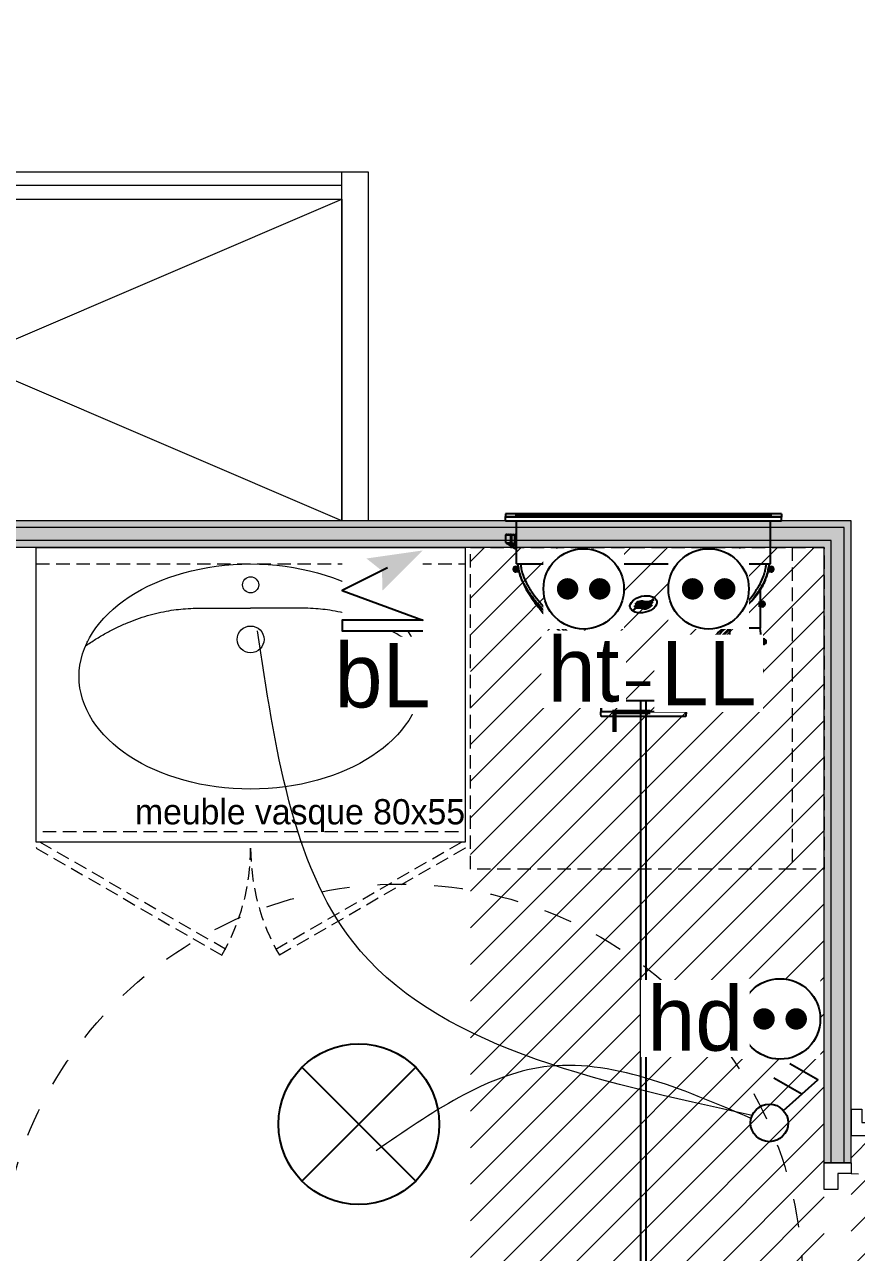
# Model space of a CAD drawing. Header units: centimetres. Extents: x 2666 to 9670, y 1889 to 5633.
# Drawn here: x 5283.9 to 5439, y 4479.7 to 4708.7 of the extents above; entities that cross this region are included whole.
import ezdxf

# ---------------------------------------------------------------- set-up
doc = ezdxf.new("R2010")
doc.units = ezdxf.units.CM
doc.header["$LTSCALE"] = 12.7
for name, pattern in [('Style de ligne -13', [0.295276, 0.19685, -0.098425]), ('Style de ligne -18', [0.328084, 0.109361, -0.218723]), ('Style de ligne -5', [0.41656, 0.13885, -0.27771]), ('VW-01', [0.83312, 0.41656, -0.41656])]:
    doc.linetypes.add(name, pattern=pattern)
for name, color, linetype, lineweight in [('B BATI-équipement-sanitaires', 7, 'Continuous', 5), ('B Faux plafonds-1', 7, 'Continuous', 5), ('B GÈnÈral', 7, 'Continuous', 5), ('B Général', 7, 'Continuous', 5), ('C ANNOTATIONS-PMR', 7, 'Style de ligne -5', 5), ('C ANNOTATIONS-prestations', 7, 'Continuous', 5), ('F REMPLISSAGE-vert clair', 7, 'Continuous', 13), ('F REMPLISSAGE-vert clair-1', 7, 'Continuous', 5), ('F REMPLISSAGE-vert foncÈ', 7, 'Continuous', 5), ('F REMPLISSAGE-vert foncé', 7, 'Continuous', 13), ('prlm-ELEC-CFO', 1, 'Continuous', 25)]:
    doc.layers.add(name, color=color, linetype=linetype, lineweight=lineweight)
doc.layers.add('prlm-CHAUFF', color=4, linetype='Continuous')
doc.styles.add('Eurostile', font='')
doc.styles.add('Eurostile (italic)', font='')
doc.styles.add('prlm-elec-cfo', font='comic.ttf', dxfattribs={"height": 12})
doc.styles.get('Eurostile').set_extended_font_data('Eurostile')
doc.styles.get('Eurostile (italic)').set_extended_font_data('Eurostile', italic=True)

# ---------------------------------------------------------------- blocks, each defined once
blk = doc.blocks.new('xi.BL')
at = {"color": 0, "lineweight": 5}
blk.add_wipeout([(-7.5, -7.5), (7.5, -7.5), (7.5, 7.5), (-7.5, 7.5)], dxfattribs=at).dxf.layer = 'prlm-ELEC-CFO'
at = {"layer": 'prlm-ELEC-CFO', "lineweight": 5}
blk.add_hatch(color=0, dxfattribs=at).paths.add_polyline_path([(-3, 6), (-0.1, 3.7), (0, 0), (7.5, 7.5)])
at = {"layer": 'prlm-ELEC-CFO', "color": 0}
blk.add_lwpolyline([(0.95, 4.23), (-7.5, 0), (7.5, -5.5), (-7.5, -5.5), (-7.5, -7.5), (7.5, -7.5)], dxfattribs=at)
blk = doc.blocks.new('xi.PTCE')
at = {"layer": 'prlm-ELEC-CFO', "color": 0}
for points in [[(-10.61, 10.61), (10.61, -10.61)], [(10.61, 10.61), (-10.61, -10.61)]]:
    blk.add_lwpolyline(points, dxfattribs=at)
at = {"layer": 'prlm-ELEC-CFO', "color": 0, "linetype": 'ByBlock'}
blk.add_circle((0, 0), 15, dxfattribs=at)
blk = doc.blocks.new('xi.DA')
at = {"layer": 'prlm-ELEC-CFO', "color": 0}
for points in [[(0.61, -1.67), (7.04, 4.05), (1.81, 7.01)], [(4.05, 1.39), (-1.17, 4.34)]]:
    blk.add_lwpolyline(points, dxfattribs=at)
blk.add_circle((-2, -4), 3.5, dxfattribs=at)
blk = doc.blocks.new('xi.PCHD')
at = {"color": 0, "lineweight": 5}
blk.add_wipeout([(-7.5, -7.5), (7.5, -7.5), (7.5, 7.5), (-7.5, 7.5)], dxfattribs=at).dxf.layer = 'prlm-ELEC-CFO'
at = {"layer": 'prlm-ELEC-CFO', "color": 0, "linetype": 'ByBlock', "lineweight": 5, "const_width": 2}
for points in [[(-4, 0, 1), (-2, 0, 1)], [(2, 0, 1), (4, 0, 1)]]:
    blk.add_lwpolyline(points, format="xyb", close=True, dxfattribs=at)
at = {"layer": 'prlm-ELEC-CFO', "color": 0, "linetype": 'ByBlock', "lineweight": -2}
blk.add_circle((0, 0), 7.5, dxfattribs=at)
blk = doc.blocks.new('xi.PCHT')
at = {"color": 0, "lineweight": 5}
blk.add_wipeout([(-7.5, -7.5), (7.5, -7.5), (7.5, 7.5), (-7.5, 7.5)], dxfattribs=at).dxf.layer = 'prlm-ELEC-CFO'
at = {"layer": 'prlm-ELEC-CFO', "color": 0, "linetype": 'ByBlock', "lineweight": 5, "const_width": 2}
for points in [[(-4, 0, 1), (-2, 0, 1)], [(2, 0, 1), (4, 0, 1)]]:
    blk.add_lwpolyline(points, format="xyb", close=True, dxfattribs=at)
at = {"layer": 'prlm-ELEC-CFO', "color": 0, "linetype": 'ByBlock', "lineweight": -2}
blk.add_circle((0, 0), 7.5, dxfattribs=at)
blk = doc.blocks.new('xi.LL')
at = {"color": 0, "lineweight": 5}
blk.add_wipeout([(-7.5, -7.5), (7.5, -7.5), (7.5, 7.5), (-7.5, 7.5)], dxfattribs=at).dxf.layer = 'prlm-ELEC-CFO'
at = {"layer": 'prlm-ELEC-CFO', "color": 0, "linetype": 'ByBlock', "lineweight": 5, "const_width": 2}
for points in [[(-4, 0, 1), (-2, 0, 1)], [(2, 0, 1), (4, 0, 1)]]:
    blk.add_lwpolyline(points, format="xyb", close=True, dxfattribs=at)
at = {"layer": 'prlm-ELEC-CFO', "color": 0, "linetype": 'ByBlock', "lineweight": -2}
blk.add_circle((0, 0), 7.5, dxfattribs=at)
blk = doc.blocks.new('Lave Linge')
at = {"layer": 'B Général', "color": 7, "linetype": 'Style de ligne -13', "lineweight": 5, "flags": 128}
blk.add_lwpolyline([(-29.47, 30), (-29.47, 36), (30.53, 36), (30.53, 30)], dxfattribs=at)
blk.add_lwpolyline([(-29.47, 30), (30.53, 30), (30.53, -30), (-29.47, -30)], close=True, dxfattribs=at)
at = {"layer": 'B Général', "color": 7, "insert": (0, 0), "char_height": 7.059, "attachment_point": 5, "line_spacing_factor": 0.894142, "style": 'Eurostile'}
blk.add_mtext('LL', dxfattribs=at)
blk = doc.blocks.new('Groupe-7-1')
at = {"layer": 'B Général', "color": 7, "linetype": 'Continuous', "lineweight": 5}
for centre, major_axis, ratio in [((0, -24.07), (32, 0), 0.65625), ((0, -6.97), (1.5, 0), 1), ((0, -17.15), (2.5, 0), 1)]:
    blk.add_ellipse(centre, major_axis=major_axis, ratio=ratio, dxfattribs=at)
for points in [[(-30.82, -18.37), (-20.7, -11.37), (-9.74, -11.32), (-4.71, -11.3), (0, -11.3)], [(30.82, -18.37), (20.7, -11.37), (9.74, -11.32), (4.71, -11.3), (0, -11.3)]]:
    blk.add_open_spline(points, degree=2, knots=[0, 0, 0, 1, 1, 2, 2, 2], dxfattribs=at)
blk.add_open_spline([(-30.45, -17.59), (-30.5, -17.61), (-30.55, -17.64)], degree=2, dxfattribs=at)
blk = doc.blocks.new('meuble vasque 80x60')
at = {"layer": 'B BATI-équipement-sanitaires', "color": 7, "linetype": 'Style de ligne -13', "lineweight": 5, "flags": 128}
for points in [[(-40, -3.07), (40, -3.07), (40, -53.07), (-40, -53.07)], [(-40, -56.07), (-5.36, -76.07), (-4.71, -74.94), (-39.35, -54.94)], [(40, -56.07), (5.36, -76.07), (4.71, -74.94), (39.35, -54.94)]]:
    blk.add_lwpolyline(points, close=True, dxfattribs=at)
at = {"layer": 'B BATI-équipement-sanitaires', "color": 7, "linetype": 'Style de ligne -13', "lineweight": 5}
for centre, start, end in [((-40, -56.07), 330, 0), ((40, -56.07), 180, 210)]:
    blk.add_arc(centre, 40, start, end, dxfattribs=at)
at = {"layer": 'B Général', "lineweight": 5, "flags": 128}
blk.add_lwpolyline([(-40, 0), (40, 0), (40, -55), (-40, -55)], close=True, dxfattribs=at)
at = {"layer": 'B Général', "color": 7}
blk.add_blockref('Groupe-7-1', (0, 0), dxfattribs=at)
at = {"layer": 'C ANNOTATIONS-prestations', "insert": (40, -53.07), "char_height": 4.706, "width": 80, "attachment_point": 9, "line_spacing_factor": 0.894142, "style": 'Eurostile'}
blk.add_mtext('meuble vasque 80x55', dxfattribs=at)
blk = doc.blocks.new('Rond 150_PMR')
at = {"layer": 'B Général', "color": 154, "linetype": 'VW-01', "lineweight": 5, "true_color": 0x0053a6}
blk.add_circle((0, 0), 75, dxfattribs=at)
at = {"layer": 'B Général', "color": 154, "true_color": 0x0053a6, "insert": (-61.5, 0), "char_height": 7.059, "attachment_point": 5, "rotation": 90, "line_spacing_factor": 0.894142, "style": 'Eurostile (italic)'}
blk.add_mtext('Ø 150 PMR', dxfattribs=at)
blk = doc.blocks.new('Placard 60.140')
at = {"layer": 'B Général', "color": 7, "linetype": 'Continuous', "lineweight": 5}
for p, q in [((70.08, 30), (-69.92, -30)), ((-69.92, 30), (70.08, -30))]:
    blk.add_line(p, q, dxfattribs=at)
at = {"layer": 'B Général', "color": 7, "linetype": 'Continuous', "lineweight": 5, "flags": 128}
blk.add_lwpolyline([(70.08, -30), (70.08, 30), (-69.92, 30), (-69.92, -30)], dxfattribs=at)
at = {"layer": 'B Général', "color": 252, "linetype": 'Continuous', "lineweight": 5, "true_color": 0x888888, "flags": 128}
blk.add_lwpolyline([(70.08, -30), (70.08, -35), (-69.92, -35), (-69.92, -30)], close=True, dxfattribs=at)
at = {"layer": 'B Général', "color": 7, "linetype": 'Continuous', "lineweight": 5, "flags": 128}
for points in [[(70.08, -30), (70.08, -32.5), (-2.5, -32.5), (-2.5, -30)], [(2.5, -32.5), (2.5, -35), (-69.92, -35), (-69.92, -32.5)]]:
    blk.add_lwpolyline(points, close=True, dxfattribs=at)
at = {"layer": 'B Général', "color": 7, "insert": (-66.82, 22.22), "char_height": 7.059, "attachment_point": 1, "line_spacing_factor": 0.894142, "style": 'Eurostile'}
blk.add_mtext('PL', dxfattribs=at)
at = {"layer": 'C ANNOTATIONS-prestations', "insert": (-66.82, 10.12), "char_height": 4.706, "attachment_point": 4, "line_spacing_factor": 0.894142, "style": 'Eurostile'}
blk.add_mtext('60*140', dxfattribs=at)

msp = doc.modelspace()

# ---------------------------------------------------------------- hatches: boundary and pattern name
at = {"layer": 'B Faux plafonds-1', "linetype": 'Continuous', "lineweight": 5, "true_color": 0xaaaaaa}
h = msp.add_hatch(dxfattribs=at)
h.set_pattern_fill('F_P__SOFFITE', color=253, style=0, pattern_type=2)
h.set_pattern_definition([(45, (0, 0.2205), (-3.5277778, 3.3072917), [])])
h.paths.add_polyline_path([(5367.04, 4398.39), (5433.04, 4398.39), (5433.04, 4611.17), (5367.04, 4611.17)])
h = msp.add_hatch(dxfattribs=at)
h.set_pattern_fill('F_P__SOFFITE', color=253, style=0, pattern_type=2)
h.set_pattern_definition([(45, (5697.463, 4702.054), (-3.52778, 3.30729), [])])
h.paths.add_polyline_path([(5438.04, 4501.39), (5438.17, 4300.39), (5803.04, 4300.39), (5803.04, 4471.4), (5734.04, 4471.4), (5734.04, 4501.39)])

# ---------------------------------------------------------------- linework, layer by layer
at = {"layer": 'B GÈnÈral', "color": 9, "linetype": 'Continuous', "true_color": 0xc0dcc0}
for points in [[(5438.04, 4616.17), (5433.04, 4611.17), (5203.04, 4616.17), (5203.04, 4611.17)], [(5438.04, 4496.39), (5433.04, 4496.39), (5438.04, 4616.17), (5433.04, 4611.17)]]:
    msp.add_solid(points, dxfattribs=at)
at = {"layer": 'B Général', "color": 7, "linetype": 'Continuous', "lineweight": 13}
for p, q in [((5343.04, 4616.17), (5343.04, 4681.17)), ((5348.04, 4616.17), (5348.04, 4681.17))]:
    msp.add_line(p, q, dxfattribs=at)
at = {"layer": 'B Général', "color": 7, "linetype": 'Continuous', "lineweight": 5}
for p, q in [((5348.04, 4681.17), (5343.04, 4681.17)), ((5343.04, 4616.17), (5343.04, 4681.17)), ((5348.04, 4616.17), (5348.04, 4681.17)), ((5438.04, 4506.39), (5438.04, 4501.39))]:
    msp.add_line(p, q, dxfattribs=at)
at = {"layer": 'B Général', "color": 98, "linetype": 'Continuous', "lineweight": 13, "true_color": 0x004400}
for p, q in [((5438.04, 4616.17), (5203.04, 4616.17)), ((5438.04, 4496.39), (5438.04, 4616.17)), ((5433.04, 4611.17), (5203.04, 4611.17)), ((5433.04, 4496.39), (5433.04, 4611.17)), ((5438.04, 4496.39), (5433.04, 4496.39))]:
    msp.add_line(p, q, dxfattribs=at)
at = {"layer": 'B Général', "linetype": 'Style de ligne -18', "lineweight": 5}
msp.add_line((5438.04, 4494.39), (5448.87, 4493.66), dxfattribs=at)
at = {"layer": 'B Général', "color": 7, "linetype": 'Continuous', "lineweight": 5, "flags": 128}
for points in [[(5438.04, 4506.39), (5440.04, 4506.39), (5440.04, 4503.89), (5443.04, 4503.89), (5443.04, 4501.39), (5438.04, 4501.39)], [(5438.04, 4496.39), (5438.04, 4494.39), (5435.54, 4494.39), (5435.54, 4491.39), (5433.04, 4491.39), (5433.04, 4496.39), (5433.04, 4496.39), (5433.04, 4496.39), (5437.32, 4496.39), (5437.32, 4496.39)]]:
    msp.add_lwpolyline(points, close=True, dxfattribs=at)
at = {"layer": 'F REMPLISSAGE-vert clair'}
for p, q in [((5436.74, 4614.87), (5203.04, 4614.87)), ((5436.74, 4496.39), (5436.74, 4614.87)), ((5434.34, 4612.47), (5203.04, 4612.47)), ((5434.34, 4496.39), (5434.34, 4612.47))]:
    msp.add_line(p, q, dxfattribs=at)
at = {"layer": 'F REMPLISSAGE-vert clair-1', "color": 9, "linetype": 'Continuous', "true_color": 0xc0dcc0}
for points in [[(5434.34, 4612.47), (5436.74, 4614.87), (5203.04, 4612.47), (5203.04, 4614.87)], [(5434.34, 4496.39), (5436.74, 4496.39), (5434.34, 4612.47), (5436.74, 4614.87)]]:
    msp.add_solid(points, dxfattribs=at)
at = {"layer": 'F REMPLISSAGE-vert foncÈ', "color": 54, "linetype": 'Continuous', "true_color": 0x99aa00}
for points in [[(5436.74, 4614.87), (5438.04, 4616.17), (5203.04, 4614.87), (5203.04, 4616.17)], [(5436.74, 4496.39), (5438.04, 4496.39), (5436.74, 4614.87), (5438.04, 4616.17)], [(5433.04, 4611.17), (5434.34, 4612.47), (5203.04, 4611.17), (5203.04, 4612.47)], [(5433.04, 4496.39), (5434.34, 4496.39), (5433.04, 4611.17), (5434.34, 4612.47)]]:
    msp.add_solid(points, dxfattribs=at)
at = {"layer": 'F REMPLISSAGE-vert foncé', "color": 98, "linetype": 'Continuous', "lineweight": 13, "true_color": 0x004400}
for p, q in [((5438.04, 4616.17), (5203.04, 4616.17)), ((5438.04, 4496.39), (5438.04, 4616.17)), ((5433.04, 4611.17), (5203.04, 4611.17)), ((5433.04, 4496.39), (5433.04, 4611.17))]:
    msp.add_line(p, q, dxfattribs=at)
at = {"layer": 'F REMPLISSAGE-vert foncé'}
for p, q in [((5436.74, 4614.87), (5203.04, 4614.87)), ((5436.74, 4496.39), (5436.74, 4614.87)), ((5434.34, 4612.47), (5203.04, 4612.47)), ((5434.34, 4496.39), (5434.34, 4612.47))]:
    msp.add_line(p, q, dxfattribs=at)
at = {"layer": 'prlm-CHAUFF', "ltscale": 50}
for p, q in [((5373.56, 4617.42), (5373.56, 4616.93)), ((5425.06, 4617.42), (5373.56, 4617.42)), ((5373.56, 4616.93), (5425.06, 4616.93)), ((5373.56, 4616.85), (5373.56, 4616.93)), ((5373.56, 4616.12), (5373.56, 4616.85)), ((5425.06, 4616.85), (5373.56, 4616.85)), ((5373.56, 4616.12), (5425.06, 4616.12)), ((5423.06, 4617.42), (5375.56, 4617.42)), ((5375.56, 4617.41), (5375.56, 4617.42)), ((5375.56, 4617.42), (5375.58, 4617.41)), ((5375.56, 4617.41), (5423.06, 4617.41)), ((5423.06, 4617.4), (5375.56, 4617.4)), ((5375.56, 4617.38), (5375.56, 4617.4)), ((5375.56, 4617.4), (5375.63, 4617.38)), ((5375.56, 4617.38), (5423.06, 4617.38)), ((5423.06, 4617.35), (5375.56, 4617.35)), ((5375.56, 4617.32), (5375.56, 4617.35)), ((5375.56, 4617.35), (5375.67, 4617.32)), ((5375.56, 4617.32), (5423.06, 4617.32)), ((5423.06, 4617.28), (5375.56, 4617.28)), ((5375.56, 4617.23), (5375.56, 4617.28)), ((5375.56, 4617.28), (5375.72, 4617.23)), ((5375.56, 4617.23), (5423.06, 4617.23)), ((5423.06, 4617.18), (5375.56, 4617.18)), ((5375.56, 4617.11), (5375.56, 4617.18)), ((5375.56, 4617.18), (5375.76, 4617.11)), ((5375.56, 4617.11), (5423.06, 4617.11)), ((5375.61, 4608.12), (5375.61, 4616.12)), ((5422.86, 4617.11), (5423.06, 4617.18)), ((5422.91, 4617.23), (5423.06, 4617.28)), ((5422.95, 4617.32), (5423.06, 4617.35)), ((5422.99, 4617.38), (5423.06, 4617.4)), ((5423.01, 4608.12), (5423.01, 4616.12)), ((5423.04, 4617.41), (5423.06, 4617.42)), ((5423.06, 4617.42), (5423.06, 4617.41)), ((5423.06, 4617.4), (5423.06, 4617.38)), ((5423.06, 4617.35), (5423.06, 4617.32)), ((5423.06, 4617.28), (5423.06, 4617.23)), ((5423.06, 4617.18), (5423.06, 4617.11)), ((5425.06, 4617.42), (5425.06, 4616.93)), ((5425.06, 4616.93), (5425.06, 4616.85)), ((5425.06, 4616.12), (5425.06, 4616.85)), ((5373.6, 4613.47), (5373.65, 4613.52)), ((5374.6, 4613.47), (5373.6, 4613.47)), ((5373.6, 4613.47), (5373.6, 4612.11)), ((5373.65, 4613.52), (5373.65, 4613.52)), ((5373.65, 4613.52), (5374.67, 4613.52)), ((5373.76, 4613.61), (5373.67, 4613.52)), ((5373.8, 4613.61), (5373.71, 4613.52)), ((5373.78, 4613.59), (5373.76, 4613.61)), ((5373.87, 4613.61), (5373.78, 4613.52)), ((5373.83, 4613.58), (5373.8, 4613.61)), ((5373.95, 4613.61), (5373.86, 4613.52)), ((5373.91, 4613.57), (5373.87, 4613.61)), ((5374, 4613.56), (5373.95, 4613.61)), ((5374.06, 4613.61), (5373.97, 4613.52)), ((5374.02, 4613.61), (5373.99, 4613.57)), ((5374.04, 4613.59), (5374.02, 4613.61)), ((5374.12, 4613.55), (5374.06, 4613.61)), ((5374.18, 4613.61), (5374.09, 4613.52)), ((5374.25, 4613.54), (5374.18, 4613.61)), ((5374.26, 4613.61), (5374.22, 4613.57)), ((5374.33, 4613.61), (5374.24, 4613.52)), ((5374.29, 4613.58), (5374.26, 4613.61)), ((5374.41, 4613.53), (5374.33, 4613.61)), ((5374.49, 4613.61), (5374.4, 4613.52)), ((5374.58, 4613.52), (5374.49, 4613.61)), ((5374.54, 4613.61), (5374.52, 4613.59)), ((5374.61, 4613.54), (5374.54, 4613.61)), ((5374.68, 4613.61), (5374.59, 4613.52)), ((5374.6, 4613.47), (5374.67, 4613.52)), ((5374.6, 4612.11), (5374.6, 4613.47)), ((5374.67, 4613.52), (5375.25, 4613.52)), ((5374.67, 4613.52), (5374.67, 4613.52)), ((5374.67, 4613.52), (5374.67, 4612.08)), ((5374.77, 4613.52), (5374.68, 4613.61)), ((5374.83, 4613.61), (5374.75, 4613.54)), ((5374.89, 4613.55), (5374.83, 4613.61)), ((5374.94, 4613.61), (5374.85, 4613.52)), ((5375.03, 4613.52), (5374.94, 4613.61)), ((5375.08, 4613.61), (5375.01, 4613.54)), ((5375.13, 4613.56), (5375.08, 4613.61)), ((5375.18, 4613.61), (5375.09, 4613.52)), ((5375.27, 4613.52), (5375.18, 4613.61)), ((5375.61, 4613.52), (5375.25, 4613.52)), ((5375.25, 4613.52), (5375.25, 4611.7)), ((5375.43, 4613.61), (5375.34, 4613.52)), ((5375.52, 4613.52), (5375.43, 4613.61)), ((5375.61, 4613.55), (5375.58, 4613.52)), ((5374.25, 4611.66), (5373.92, 4611.88)), ((5374.03, 4611.87), (5374.29, 4611.7)), ((5374.25, 4611.66), (5374.29, 4611.7)), ((5374.27, 4611.65), (5374.25, 4611.66)), ((5374.27, 4611.65), (5374.3, 4611.69)), ((5374.88, 4611.29), (5374.27, 4611.65)), ((5374.29, 4611.7), (5374.29, 4611.87)), ((5374.29, 4611.7), (5374.3, 4611.69)), ((5374.3, 4611.87), (5374.3, 4611.69)), ((5374.3, 4611.69), (5374.9, 4611.33)), ((5374.67, 4612.08), (5374.6, 4612.11)), ((5374.67, 4612.08), (5375.25, 4611.7)), ((5374.77, 4611.88), (5375.11, 4611.66)), ((5374.9, 4611.33), (5374.88, 4611.29)), ((5374.9, 4611.33), (5374.9, 4611.79)), ((5374.96, 4611.27), (5374.95, 4611.27)), ((5374.96, 4611.76), (5374.96, 4611.27)), ((5374.96, 4611.27), (5374.98, 4611.23)), ((5375.11, 4611.66), (5375.13, 4611.65)), ((5375.13, 4611.65), (5375.61, 4611.31)), ((5375.25, 4611.7), (5375.61, 4611.46)), ((5375.35, 4607.07), (5375.35, 4607.17)), ((5375.35, 4607.17), (5375.46, 4607.17)), ((5375.46, 4607.07), (5375.35, 4607.07)), ((5375.46, 4607.28), (5375.56, 4607.28)), ((5375.46, 4607.17), (5375.46, 4607.28)), ((5375.46, 4606.96), (5375.46, 4607.07)), ((5375.56, 4606.96), (5375.46, 4606.96)), ((5375.51, 4607.62), (5375.95, 4607.62)), ((5376.12, 4606.62), (5375.51, 4606.62)), ((5375.56, 4607.28), (5375.56, 4607.17)), ((5375.56, 4607.17), (5375.67, 4607.17)), ((5375.56, 4607.07), (5375.56, 4606.96)), ((5375.67, 4607.07), (5375.56, 4607.07)), ((5375.61, 4608.12), (5423.01, 4608.12)), ((5375.67, 4607.17), (5375.67, 4607.07)), ((5375.95, 4607.7), (5375.95, 4607.62)), ((5423.11, 4606.62), (5422.5, 4606.62)), ((5422.67, 4607.7), (5422.67, 4607.62)), ((5422.67, 4607.62), (5423.11, 4607.62)), ((5422.95, 4607.07), (5422.95, 4607.17)), ((5422.95, 4607.17), (5423.06, 4607.17)), ((5423.06, 4607.07), (5422.95, 4607.07)), ((5423.06, 4607.28), (5423.16, 4607.28)), ((5423.06, 4607.17), (5423.06, 4607.28)), ((5423.06, 4606.96), (5423.06, 4607.07)), ((5423.16, 4606.96), (5423.06, 4606.96)), ((5423.16, 4607.28), (5423.16, 4607.17)), ((5423.16, 4607.17), (5423.27, 4607.17)), ((5423.16, 4607.07), (5423.16, 4606.96)), ((5423.27, 4607.07), (5423.16, 4607.07)), ((5423.27, 4607.17), (5423.27, 4607.07)), ((5421.11, 4603.24), (5421.11, 4601.12)), ((5421.11, 4603.24), (5421.11, 4601.12)), ((5420.96, 4600.12), (5420.96, 4601.12)), ((5420.96, 4601.12), (5421.51, 4601.12)), ((5421.51, 4600.12), (5420.96, 4600.12)), ((5421.11, 4600.12), (5421.11, 4596.12)), ((5421.11, 4600.12), (5421.11, 4596.12)), ((5421.35, 4600.57), (5421.35, 4600.67)), ((5421.35, 4600.67), (5421.46, 4600.67)), ((5421.46, 4600.57), (5421.35, 4600.57)), ((5421.46, 4600.78), (5421.56, 4600.78)), ((5421.46, 4600.67), (5421.46, 4600.78)), ((5421.46, 4600.46), (5421.46, 4600.57)), ((5421.56, 4600.46), (5421.46, 4600.46)), ((5421.56, 4600.78), (5421.56, 4600.67)), ((5421.56, 4600.67), (5421.67, 4600.67)), ((5421.56, 4600.57), (5421.56, 4600.46)), ((5421.67, 4600.57), (5421.56, 4600.57)), ((5421.67, 4600.67), (5421.67, 4600.57)), ((5383.87, 4595.12), (5384.48, 4595.12)), ((5384.48, 4595.12), (5385.49, 4594.12)), ((5415.51, 4596.28), (5413.44, 4594.12)), ((5413.44, 4594.12), (5415.51, 4596.28)), ((5415.51, 4596.28), (5415.51, 4596.12)), ((5415.51, 4596.28), (5415.51, 4596.12)), ((5421.11, 4596.12), (5415.51, 4596.12)), ((5383.71, 4594.57), (5383.71, 4594.67)), ((5383.71, 4594.67), (5383.82, 4594.67)), ((5383.82, 4594.57), (5383.71, 4594.57)), ((5383.82, 4594.78), (5383.92, 4594.78)), ((5383.82, 4594.67), (5383.82, 4594.78)), ((5383.82, 4594.46), (5383.82, 4594.57)), ((5383.92, 4594.46), (5383.82, 4594.46)), ((5385.49, 4594.12), (5383.87, 4594.12)), ((5383.92, 4594.78), (5383.92, 4594.67)), ((5383.92, 4594.67), (5384.03, 4594.67)), ((5383.92, 4594.57), (5383.92, 4594.46)), ((5384.03, 4594.57), (5383.92, 4594.57)), ((5384.03, 4594.67), (5384.03, 4594.57)), ((5414.75, 4593.57), (5414.75, 4593.67)), ((5414.75, 4593.67), (5414.86, 4593.67)), ((5414.86, 4593.57), (5414.75, 4593.57)), ((5414.86, 4593.78), (5414.96, 4593.78)), ((5414.86, 4593.67), (5414.86, 4593.78)), ((5414.86, 4593.46), (5414.86, 4593.57)), ((5414.96, 4593.46), (5414.86, 4593.46)), ((5414.91, 4594.12), (5415.46, 4594.12)), ((5415.34, 4593.12), (5414.91, 4593.12)), ((5414.96, 4593.78), (5414.96, 4593.67)), ((5414.96, 4593.67), (5415.07, 4593.67)), ((5414.96, 4593.57), (5414.96, 4593.46)), ((5415.07, 4593.57), (5414.96, 4593.57)), ((5415.07, 4593.67), (5415.07, 4593.57)), ((5415.46, 4594.06), (5415.34, 4593.12)), ((5415.46, 4594.12), (5415.46, 4594.06)), ((5421.16, 4594.06), (5421.16, 4594.12)), ((5421.16, 4594.12), (5421.71, 4594.12)), ((5421.28, 4593.12), (5421.16, 4594.06)), ((5421.71, 4593.12), (5421.28, 4593.12)), ((5421.55, 4593.57), (5421.55, 4593.67)), ((5421.55, 4593.67), (5421.66, 4593.67)), ((5421.66, 4593.57), (5421.55, 4593.57)), ((5421.66, 4593.78), (5421.76, 4593.78)), ((5421.66, 4593.67), (5421.66, 4593.78)), ((5421.66, 4593.46), (5421.66, 4593.57)), ((5421.76, 4593.46), (5421.66, 4593.46)), ((5421.76, 4593.78), (5421.76, 4593.67)), ((5421.76, 4593.67), (5421.87, 4593.67)), ((5421.87, 4593.57), (5421.76, 4593.57)), ((5421.76, 4593.57), (5421.76, 4593.46)), ((5421.87, 4593.67), (5421.87, 4593.57)), ((5415.16, 4592.62), (5421.46, 4592.62)), ((5415.16, 4588.52), (5415.16, 4592.62)), ((5415.16, 4588.52), (5415.16, 4592.62)), ((5421.46, 4588.52), (5421.46, 4592.62)), ((5421.46, 4588.52), (5421.46, 4592.62)), ((5415.06, 4588.52), (5421.56, 4588.52)), ((5389.91, 4587.64), (5389.93, 4587.64)), ((5390.19, 4587.1), (5390.22, 4587.1)), ((5408.72, 4587.64), (5408.72, 4587.64)), ((5421.46, 4587.62), (5415.16, 4587.62)), ((5390.7, 4584.17), (5390.8, 4584.17)), ((5390.7, 4584.07), (5390.7, 4584.17)), ((5390.8, 4584.07), (5390.7, 4584.07)), ((5390.8, 4584.28), (5390.9, 4584.28)), ((5390.8, 4584.17), (5390.8, 4584.28)), ((5390.8, 4583.96), (5390.8, 4584.07)), ((5390.9, 4583.96), (5390.8, 4583.96)), ((5390.85, 4584.62), (5391.15, 4584.62)), ((5391.41, 4583.62), (5390.85, 4583.62)), ((5390.9, 4584.28), (5390.9, 4584.17)), ((5390.9, 4584.17), (5391.01, 4584.17)), ((5391.01, 4584.07), (5390.9, 4584.07)), ((5390.9, 4584.07), (5390.9, 4583.96)), ((5391.01, 4584.17), (5391.01, 4584.07)), ((5391.15, 4584.62), (5391.36, 4583.94)), ((5391.36, 4583.94), (5391.41, 4583.62)), ((5407.22, 4583.62), (5407.26, 4583.94)), ((5407.22, 4583.62), (5407.77, 4583.62)), ((5407.47, 4584.62), (5407.26, 4583.94)), ((5407.77, 4584.62), (5407.47, 4584.62)), ((5407.61, 4584.17), (5407.72, 4584.17)), ((5407.61, 4584.07), (5407.61, 4584.17)), ((5407.72, 4584.07), (5407.61, 4584.07)), ((5407.72, 4584.28), (5407.82, 4584.28)), ((5407.72, 4584.17), (5407.72, 4584.28)), ((5407.72, 4583.96), (5407.72, 4584.07)), ((5407.82, 4583.96), (5407.72, 4583.96)), ((5407.82, 4584.28), (5407.82, 4584.17)), ((5407.82, 4584.17), (5407.93, 4584.17)), ((5407.93, 4584.07), (5407.82, 4584.07)), ((5407.82, 4584.07), (5407.82, 4583.96)), ((5407.93, 4584.17), (5407.93, 4584.07)), ((5391.41, 4582.62), (5393.64, 4582.62)), ((5391.41, 4580.52), (5391.41, 4582.62)), ((5391.41, 4582.62), (5391.41, 4580.52)), ((5393.64, 4582.62), (5404.98, 4582.62)), ((5398.81, 4355.34), (5398.81, 4582.62)), ((5399.81, 4354.34), (5399.81, 4582.62)), ((5404.98, 4582.62), (5407.21, 4582.62)), ((5407.21, 4580.52), (5407.21, 4582.62)), ((5407.21, 4582.62), (5407.21, 4580.52)), ((5407.31, 4580.52), (5391.31, 4580.52)), ((5407.21, 4579.62), (5391.41, 4579.62))]:
    msp.add_line(p, q, dxfattribs=at)
for centre, radius in [((5375.51, 4607.12), 0.3), ((5375.51, 4607.12), 0.25), ((5423.11, 4607.12), 0.3), ((5423.11, 4607.12), 0.25), ((5421.51, 4600.62), 0.3), ((5421.51, 4600.62), 0.25), ((5383.87, 4594.62), 0.3), ((5383.87, 4594.62), 0.25), ((5414.91, 4593.62), 0.3), ((5414.91, 4593.62), 0.25), ((5421.71, 4593.62), 0.3), ((5421.71, 4593.62), 0.25), ((5390.85, 4584.12), 0.3), ((5390.85, 4584.12), 0.25), ((5407.77, 4584.12), 0.3), ((5407.77, 4584.12), 0.25)]:
    msp.add_circle(centre, radius, dxfattribs=at)
for centre, radius, start, end in [((5381.02, 4622.16), 12.5, 233.7494, 235.0637), ((5373.43, 4611.2), 0.836, 54.1326, 59.2425), ((5374.56, 4610.67), 0.703, 53.033, 62.9325), ((5374.59, 4611.01), 0.448, 34.6713, 45.4982), ((5381.02, 4622.16), 12.5, 241.3177, 241.5903), ((5381.67, 4623.35), 13.85, 241.9182, 244.0515), ((5381.55, 4623), 13.43, 242.115, 243.7632), ((5375.51, 4607.12), 0.5, 90, 270), ((5410.72, 4609.48), 12.12, 343.7263, 346.3852), ((5423.11, 4607.12), 0.5, 270, 90), ((5401.79, 4616.89), 23.65, 316.4099, 324.7501), ((5444.05, 4576.07), 35.1, 135.7111, 139.5265), ((5421.51, 4600.62), 0.5, 270, 90), ((5383.87, 4594.62), 0.5, 90, 270), ((5376.8, 4586.02), 11.66, 39.5755, 44.0299), ((5376.55, 4585.79), 11.99, 39.6381, 43.9674), ((5356.18, 4568.06), 39, 32.5506, 40.6113), ((5356.18, 4568.06), 39, 30.1399, 40.6113), ((5442.45, 4568.06), 39, 139.3887, 149.86), ((5442.44, 4568.06), 39, 139.3887, 149.8601), ((5421.82, 4586.02), 11.66, 135.9701, 140.4245), ((5422.07, 4585.79), 11.99, 136.0326, 140.3619), ((5414.91, 4593.62), 0.5, 90, 270), ((5421.71, 4593.62), 0.5, 270, 90), ((5378.21, 4581.14), 13.43, 12.9954, 36.0824), ((5417.05, 4588.28), 2, 173.2559, 199.4245), ((5417.05, 4588.28), 2, 173.2559, 199.4245), ((5419.57, 4588.28), 2, 340.5755, 6.7441), ((5419.57, 4588.28), 2, 340.5755, 6.7441), ((5372.39, 4577.95), 20.01, 27.2018, 28.9518), ((5380.16, 4581.79), 11.35, 14.4106, 27.8626), ((5418.83, 4581.65), 11.74, 152.3321, 165.441), ((5418.47, 4581.79), 11.35, 152.1374, 165.6929), ((5426.23, 4577.95), 20.01, 151.0483, 152.7983), ((5426.23, 4577.95), 20.01, 151.0482, 152.7982), ((5390.85, 4584.12), 0.5, 90, 270), ((5383.64, 4582.61), 7.77, 0.0577, 7.4544), ((5383.59, 4582.61), 7.82, 0.0736, 7.4237), ((5384.2, 4582.63), 7.25, 359.9215, 7.8382), ((5414.98, 4582.61), 7.77, 172.5456, 179.9423), ((5415.03, 4582.61), 7.82, 172.5763, 179.9264), ((5414.38, 4582.63), 7.17, 172.0923, 173.5448), ((5407.77, 4584.12), 0.5, 270, 90), ((5414.38, 4582.63), 7.17, 173.9053, 180.1157), ((5393.3, 4580.28), 2, 173.2559, 199.4245), ((5393.3, 4580.28), 2, 173.2559, 199.4245), ((5405.32, 4580.28), 2, 340.5755, 6.7441), ((5405.32, 4580.28), 2, 340.5755, 6.7441)]:
    msp.add_arc(centre, radius, start, end, dxfattribs=at)
msp.add_ellipse((5399.31, 4600.57), major_axis=(-2.49, -0.57), ratio=0.600775, dxfattribs=at)
for points, knots in [([(5373.6, 4612.11), (5373.62, 4612.08), (5373.66, 4612.06), (5373.76, 4612.03), (5373.83, 4612.02), (5373.96, 4612.02), (5374, 4612.02), (5374.1, 4612.03), (5374.16, 4612.03), (5374.33, 4612.06), (5374.45, 4612.08), (5374.6, 4612.11)], [0, 0, 0, 0, 0.25, 0.25, 0.5, 0.5, 0.625, 0.625, 0.75, 0.75, 1, 1, 1, 1]), ([(5373.86, 4611.91), (5373.87, 4611.91), (5373.87, 4611.9), (5373.89, 4611.9), (5373.9, 4611.89), (5373.91, 4611.89), (5373.92, 4611.88), (5373.94, 4611.88), (5373.95, 4611.87), (5373.97, 4611.87), (5373.99, 4611.87), (5374.01, 4611.86), (5374.03, 4611.86), (5374.05, 4611.86), (5374.07, 4611.86), (5374.09, 4611.86), (5374.11, 4611.86), (5374.14, 4611.86), (5374.18, 4611.86), (5374.23, 4611.86), (5374.28, 4611.86), (5374.34, 4611.87), (5374.4, 4611.88), (5374.46, 4611.88), (5374.52, 4611.89), (5374.59, 4611.9), (5374.64, 4611.91), (5374.66, 4611.92)], [0.0304712, 0.0304712, 0.0304712, 0.0304712, 0.0599457, 0.0897682, 0.1195016, 0.1491541, 0.1787343, 0.2082505, 0.2377114, 0.2671256, 0.2965018, 0.3258487, 0.355175, 0.3844897, 0.4138015, 0.4431194, 0.4724522, 0.5018089, 0.5568669, 0.611863, 0.6668562, 0.7219052, 0.7770682, 0.8324028, 0.8879658, 0.9438132, 1, 1, 1, 1]), ([(5374.66, 4611.92), (5374.66, 4611.92), (5374.67, 4611.92), (5374.67, 4611.92), (5374.68, 4611.92), (5374.68, 4611.92), (5374.69, 4611.92), (5374.7, 4611.91), (5374.71, 4611.91), (5374.72, 4611.91), (5374.74, 4611.9), (5374.76, 4611.89), (5374.77, 4611.88), (5374.77, 4611.88)], [0, 0, 0, 0, 0.061789, 0.122374, 0.182441, 0.242697, 0.303842, 0.366548, 0.43144, 0.49908, 0.668346, 0.832646, 1, 1, 1, 1]), ([(5374.96, 4611.27), (5374.96, 4611.26), (5374.96, 4611.26), (5374.97, 4611.25), (5374.98, 4611.24), (5374.99, 4611.24), (5375, 4611.23), (5375.01, 4611.23), (5375.02, 4611.22), (5375.03, 4611.22), (5375.05, 4611.21), (5375.06, 4611.21), (5375.08, 4611.21), (5375.09, 4611.2), (5375.11, 4611.2), (5375.13, 4611.2), (5375.15, 4611.2), (5375.16, 4611.2), (5375.19, 4611.2), (5375.22, 4611.2), (5375.26, 4611.2), (5375.31, 4611.2), (5375.36, 4611.21), (5375.41, 4611.22), (5375.46, 4611.23), (5375.52, 4611.24), (5375.57, 4611.25), (5375.6, 4611.25), (5375.61, 4611.26)], [0, 0, 0, 0, 0.0300773, 0.0600539, 0.0899314, 0.1197114, 0.1493956, 0.1789856, 0.2084831, 0.2378898, 0.2672073, 0.2964374, 0.3255817, 0.3546421, 0.3836203, 0.4125181, 0.4413372, 0.4700795, 0.4987468, 0.5532579, 0.6080368, 0.6630958, 0.7184471, 0.7741027, 0.8300742, 0.8863734, 0.9430116, 0.9677174, 0.9677174, 0.9677174, 0.9677174]), ([(5375.61, 4611.21), (5375.6, 4611.21), (5375.59, 4611.21), (5375.57, 4611.2), (5375.54, 4611.2), (5375.51, 4611.19), (5375.48, 4611.19), (5375.45, 4611.18), (5375.42, 4611.18), (5375.39, 4611.17), (5375.37, 4611.17), (5375.34, 4611.17), (5375.32, 4611.16), (5375.29, 4611.16), (5375.27, 4611.16), (5375.25, 4611.16), (5375.23, 4611.16), (5375.2, 4611.16), (5375.17, 4611.16), (5375.13, 4611.16), (5375.1, 4611.17), (5375.08, 4611.17), (5375.05, 4611.18), (5375.03, 4611.19), (5375.01, 4611.2), (5374.99, 4611.21), (5374.98, 4611.22), (5374.98, 4611.23)], [0.053874, 0.053874, 0.053874, 0.053874, 0.0607104, 0.0907643, 0.1206402, 0.1503557, 0.1799287, 0.2093776, 0.238721, 0.2679778, 0.2971672, 0.3263086, 0.3554219, 0.3845269, 0.4136437, 0.4427926, 0.4719939, 0.5012681, 0.5562327, 0.6110034, 0.6657154, 0.7205017, 0.7754929, 0.8308166, 0.8865967, 0.9429527, 1, 1, 1, 1]), ([(5375.07, 4611.16), (5375.08, 4611.16), (5375.08, 4611.16), (5375.09, 4611.15), (5375.11, 4611.15), (5375.12, 4611.15), (5375.13, 4611.14), (5375.15, 4611.14), (5375.16, 4611.14), (5375.18, 4611.13), (5375.2, 4611.13), (5375.22, 4611.13), (5375.23, 4611.13), (5375.26, 4611.13), (5375.29, 4611.13), (5375.33, 4611.13), (5375.38, 4611.14), (5375.42, 4611.14), (5375.47, 4611.15), (5375.53, 4611.16), (5375.57, 4611.17), (5375.6, 4611.17), (5375.61, 4611.18)], [0.1059402, 0.1059402, 0.1059402, 0.1059402, 0.1359504, 0.1694868, 0.202886, 0.2361704, 0.2693627, 0.3024859, 0.3355633, 0.3686184, 0.401675, 0.434757, 0.4678887, 0.5010941, 0.5629781, 0.6246926, 0.6863942, 0.7482374, 0.8103737, 0.8729511, 0.9361135, 0.9654522, 0.9654522, 0.9654522, 0.9654522]), ([(5393.64, 4582.62), (5393.64, 4582.79), (5393.63, 4582.96), (5393.61, 4583.31), (5393.59, 4583.48), (5393.51, 4583.98), (5393.43, 4584.32), (5393.23, 4584.98), (5393.11, 4585.3), (5392.84, 4585.93), (5392.69, 4586.24), (5392.21, 4587.13), (5391.85, 4587.7), (5391.08, 4588.78), (5390.67, 4589.3), (5389.38, 4590.82), (5388.47, 4591.78), (5386.59, 4593.66), (5385.62, 4594.58), (5383.7, 4596.43), (5382.74, 4597.35), (5380.88, 4599.25), (5379.97, 4600.22), (5378.72, 4601.76), (5378.32, 4602.29), (5377.76, 4603.12), (5377.58, 4603.4), (5377.24, 4603.97), (5377.07, 4604.27), (5376.62, 4605.17), (5376.37, 4605.79), (5376.1, 4606.75), (5376.03, 4607.07), (5375.95, 4607.64), (5375.93, 4607.88), (5375.92, 4608.12)], [0, 0, 0, 0, 0.015625, 0.015625, 0.03125, 0.03125, 0.0625, 0.0625, 0.09375, 0.09375, 0.125, 0.125, 0.1875, 0.1875, 0.25, 0.25, 0.375, 0.375, 0.5, 0.5, 0.625, 0.625, 0.75, 0.75, 0.8125, 0.8125, 0.84375, 0.84375, 0.875, 0.875, 0.9375, 0.9375, 0.96875, 0.96875, 0.9908046, 0.9908046, 0.9908046, 0.9908046]), ([(5376.12, 4606.62), (5376.19, 4606.33), (5376.27, 4606.05), (5376.45, 4605.48), (5376.56, 4605.2), (5376.9, 4604.38), (5377.17, 4603.85), (5377.75, 4602.82), (5378.07, 4602.32), (5378.74, 4601.35), (5379.1, 4600.87), (5380.2, 4599.47), (5380.98, 4598.58), (5382.58, 4596.83), (5383.4, 4595.97), (5384.22, 4595.12)], [0, 0, 0, 0, 0.0625, 0.0625, 0.125, 0.125, 0.25, 0.25, 0.375, 0.375, 0.5, 0.5, 0.75, 0.75, 1, 1, 1, 1]), ([(5376.42, 4608.12), (5376.43, 4607.88), (5376.45, 4607.65), (5376.54, 4607.09), (5376.61, 4606.76), (5376.88, 4605.81), (5377.14, 4605.21), (5377.59, 4604.32), (5377.76, 4604.03), (5378.1, 4603.46), (5378.28, 4603.18), (5378.84, 4602.37), (5379.23, 4601.84), (5380.47, 4600.32), (5381.36, 4599.35), (5383.19, 4597.45), (5384.13, 4596.52), (5385.99, 4594.66), (5386.93, 4593.73), (5388.74, 4591.82), (5389.62, 4590.85), (5390.84, 4589.31), (5391.23, 4588.78), (5391.97, 4587.69), (5392.31, 4587.12), (5392.76, 4586.22), (5392.9, 4585.91), (5393.15, 4585.28), (5393.26, 4584.96), (5393.44, 4584.3), (5393.52, 4583.97), (5393.59, 4583.47), (5393.61, 4583.3), (5393.63, 4582.96), (5393.64, 4582.79), (5393.64, 4582.62)], [0.0092808, 0.0092808, 0.0092808, 0.0092808, 0.03125, 0.03125, 0.0625, 0.0625, 0.125, 0.125, 0.15625, 0.15625, 0.1875, 0.1875, 0.25, 0.25, 0.375, 0.375, 0.5, 0.5, 0.625, 0.625, 0.75, 0.75, 0.8125, 0.8125, 0.875, 0.875, 0.90625, 0.90625, 0.9375, 0.9375, 0.96875, 0.96875, 0.984375, 0.984375, 1, 1, 1, 1]), ([(5404.98, 4582.62), (5404.98, 4582.79), (5404.99, 4582.96), (5405.01, 4583.3), (5405.03, 4583.47), (5405.11, 4583.97), (5405.18, 4584.3), (5405.36, 4584.96), (5405.47, 4585.28), (5405.72, 4585.91), (5405.86, 4586.22), (5406.31, 4587.12), (5406.65, 4587.69), (5407.39, 4588.78), (5407.78, 4589.31), (5409, 4590.85), (5409.88, 4591.82), (5411.69, 4593.73), (5412.63, 4594.66), (5414.5, 4596.52), (5415.43, 4597.45), (5417.26, 4599.35), (5418.15, 4600.32), (5419.39, 4601.85), (5419.78, 4602.37), (5420.34, 4603.18), (5420.52, 4603.46), (5420.86, 4604.03), (5421.03, 4604.32), (5421.48, 4605.21), (5421.74, 4605.81), (5422.01, 4606.76), (5422.08, 4607.09), (5422.17, 4607.65), (5422.19, 4607.88), (5422.2, 4608.12)], [0, 0, 0, 0, 0.015625, 0.015625, 0.03125, 0.03125, 0.0625, 0.0625, 0.09375, 0.09375, 0.125, 0.125, 0.1875, 0.1875, 0.25, 0.25, 0.375, 0.375, 0.5, 0.5, 0.625, 0.625, 0.75, 0.75, 0.8125, 0.8125, 0.84375, 0.84375, 0.875, 0.875, 0.9375, 0.9375, 0.96875, 0.96875, 0.9907189, 0.9907189, 0.9907189, 0.9907189]), ([(5422.7, 4608.12), (5422.69, 4607.84), (5422.66, 4607.57), (5422.56, 4606.93), (5422.47, 4606.57), (5422.15, 4605.51), (5421.85, 4604.83), (5421.14, 4603.52), (5420.73, 4602.9), (5419.87, 4601.71), (5419.41, 4601.14), (5418.93, 4600.58)], [0.0331631, 0.0331631, 0.0331631, 0.0331631, 0.125, 0.125, 0.25, 0.25, 0.5, 0.5, 0.75, 0.75, 1, 1, 1, 1]), ([(5422.5, 4606.62), (5422.43, 4606.32), (5422.35, 4606.03), (5422.21, 4605.59), (5422.15, 4605.45), (5422.05, 4605.16), (5421.99, 4605.02), (5421.81, 4604.59), (5421.68, 4604.32), (5421.41, 4603.77), (5421.26, 4603.51), (5421.11, 4603.24)], [0, 0, 0, 0, 0.25, 0.25, 0.375, 0.375, 0.5, 0.5, 0.75, 0.75, 1, 1, 1, 1]), ([(5421.11, 4603.24), (5421.27, 4603.52), (5421.43, 4603.8), (5421.71, 4604.38), (5421.85, 4604.67), (5422.09, 4605.27), (5422.2, 4605.57), (5422.32, 4605.95), (5422.34, 4606.02), (5422.36, 4606.09)], [0, 0, 0, 0, 0.25, 0.25, 0.5, 0.5, 0.75, 0.75, 0.8062429, 0.8062429, 0.8062429, 0.8062429]), ([(5377.91, 4602.57), (5378.01, 4602.41), (5378.33, 4601.92), (5378.9, 4601.1), (5379.64, 4600.13), (5380.43, 4599.16), (5381.36, 4598.08), (5382.41, 4596.9), (5383.34, 4595.88), (5383.87, 4595.28), (5384.02, 4595.12)], [0.1694223, 0.1694223, 0.1694223, 0.1694223, 0.1906001, 0.2339285, 0.2787061, 0.3247019, 0.3716424, 0.4351709, 0.4991397, 0.523565, 0.523565, 0.523565, 0.523565]), ([(5400.94, 4600.45), (5400.21, 4599.73), (5399.84, 4599.63), (5399.45, 4599.68), (5398.84, 4599.74), (5398.19, 4600.14), (5397.46, 4599.57)], [0, 0, 0, 0, 0.389075, 0.389075, 0.389075, 1, 1, 1, 1]), ([(5401.25, 4601.49), (5400.52, 4600.77), (5400.15, 4600.68), (5399.76, 4600.72), (5399.15, 4600.78), (5398.5, 4601.19), (5397.77, 4600.61)], [0, 0, 0, 0, 0.389075, 0.389075, 0.389075, 1, 1, 1, 1]), ([(5417.35, 4598.86), (5416.16, 4597.61), (5414.9, 4596.41), (5412.41, 4594.02), (5411.16, 4592.82), (5409.38, 4590.95), (5408.8, 4590.31), (5407.7, 4588.99), (5407.18, 4588.3), (5406.47, 4587.21), (5406.24, 4586.83), (5405.83, 4586.05), (5405.64, 4585.64), (5405.33, 4584.81), (5405.2, 4584.38), (5405.07, 4583.73), (5405.04, 4583.51), (5405, 4583.17), (5405, 4583.06), (5404.98, 4582.84), (5404.98, 4582.73), (5404.98, 4582.62)], [0, 0, 0, 0, 0.25, 0.25, 0.5, 0.5, 0.625, 0.625, 0.75, 0.75, 0.8125, 0.8125, 0.875, 0.875, 0.9375, 0.9375, 0.96875, 0.96875, 0.984375, 0.984375, 1, 1, 1, 1]), ([(5417.35, 4598.86), (5417.12, 4598.59), (5416.9, 4598.33), (5416.48, 4597.82), (5416.29, 4597.57), (5415.95, 4597.09), (5415.8, 4596.87), (5415.64, 4596.59), (5415.59, 4596.5), (5415.53, 4596.36), (5415.51, 4596.31), (5415.51, 4596.28)], [0, 0, 0, 0, 0.25, 0.25, 0.5, 0.5, 0.75, 0.75, 0.875, 0.875, 1, 1, 1, 1]), ([(5408.21, 4586.66), (5408.37, 4587), (5408.74, 4587.71), (5409.39, 4588.77), (5410.14, 4589.85), (5410.97, 4590.94), (5411.85, 4592.02), (5412.96, 4593.31), (5414.17, 4594.66), (5415.12, 4595.69), (5415.51, 4596.12)], [0.1568082, 0.1568082, 0.1568082, 0.1568082, 0.2305418, 0.3149874, 0.4025619, 0.4929385, 0.5856877, 0.6803551, 0.8317746, 0.9509578, 0.9509578, 0.9509578, 0.9509578]), ([(5384.93, 4594.12), (5385.25, 4593.76), (5385.95, 4592.98), (5386.98, 4591.77), (5387.93, 4590.58), (5388.73, 4589.5), (5389.38, 4588.53), (5389.94, 4587.6), (5390.26, 4586.97), (5390.4, 4586.68)], [0.5730592, 0.5730592, 0.5730592, 0.5730592, 0.626259, 0.6884084, 0.7489718, 0.7930827, 0.8358988, 0.8773199, 0.9123747, 0.9123747, 0.9123747, 0.9123747])]:
    msp.add_open_spline(points, degree=3, knots=knots, dxfattribs=at)
for points in [[(5375.95, 4607.62), (5375.99, 4607.28), (5376.05, 4606.95), (5376.12, 4606.62)], [(5422.5, 4606.62), (5422.57, 4606.95), (5422.63, 4607.28), (5422.67, 4607.62)], [(5397.46, 4599.57), (5398.28, 4600.5), (5398.93, 4600.1), (5399.54, 4600.03)], [(5397.61, 4600.08), (5398.44, 4601.02), (5399.09, 4600.61), (5399.7, 4600.54)], [(5399.6, 4600.19), (5398.99, 4600.25), (5398.35, 4600.65), (5397.61, 4600.08)], [(5397.77, 4600.61), (5398.59, 4601.55), (5399.24, 4601.14), (5399.86, 4601.08)], [(5399.54, 4600.03), (5399.94, 4599.99), (5400.32, 4600.09), (5400.94, 4600.45)], [(5401.09, 4600.96), (5400.37, 4600.24), (5399.99, 4600.15), (5399.6, 4600.19)], [(5399.7, 4600.54), (5400.09, 4600.5), (5400.47, 4600.6), (5401.09, 4600.96)], [(5399.86, 4601.08), (5400.25, 4601.03), (5400.63, 4601.13), (5401.25, 4601.49)], [(5415.3, 4594.12), (5415.4, 4594.79), (5415.51, 4595.45), (5415.51, 4596.12)], [(5415.3, 4594.12), (5415.4, 4594.79), (5415.51, 4595.45), (5415.51, 4596.12)], [(5421.32, 4594.12), (5421.23, 4594.79), (5421.11, 4595.45), (5421.11, 4596.12)], [(5421.32, 4594.12), (5421.23, 4594.79), (5421.11, 4595.45), (5421.11, 4596.12)], [(5415.16, 4592.62), (5415.16, 4592.79), (5415.17, 4592.95), (5415.18, 4593.12)], [(5415.16, 4592.62), (5415.16, 4592.79), (5415.17, 4592.95), (5415.18, 4593.12)], [(5421.46, 4592.62), (5421.46, 4592.79), (5421.45, 4592.95), (5421.44, 4593.12)], [(5421.46, 4592.62), (5421.46, 4592.79), (5421.45, 4592.95), (5421.44, 4593.12)]]:
    msp.add_open_spline(points, degree=3, dxfattribs=at)
at = {"layer": 'prlm-ELEC-CFO', "lineweight": 13}
for points in [[(5525.62, 4533), (5469.78, 4603.95), (5469.32, 4692.58), (5340.16, 4848.75)], [(5419.4, 4504.66), (5380.73, 4514.26), (5349.46, 4498.63)]]:
    msp.add_spline(points, degree=3, dxfattribs=at)

# ---------------------------------------------------------------- block references
at = {"layer": 'B Général', "color": 7, "xscale": -1, "rotation": 180}
msp.add_blockref('Placard 60.140', (5272.97, 4646.17), dxfattribs=at)
at = {"layer": 'B Général', "color": 7}
msp.add_blockref('meuble vasque 80x60', (5326.04, 4611.17), dxfattribs=at)
at = {"layer": 'B Général', "color": 7, "rotation": 270}
msp.add_blockref('Lave Linge', (5397.04, 4581.71), dxfattribs=at)
at = {"layer": 'C ANNOTATIONS-PMR', "color": 7, "rotation": 90}
msp.add_blockref('Rond 150_PMR', (5354.04, 4473.39), dxfattribs=at)
at = {"layer": 'prlm-ELEC-CFO'}
for name, p in [('xi.PTCE', (5346.22, 4503.59)), ('xi.DA', (5424.8, 4507.82))]:
    msp.add_blockref(name, p, dxfattribs=at)

# ---------------------------------------------------------------- next in the draw order: block references
msp.add_blockref('xi.BL', (5350.64, 4603.12), dxfattribs=at)

# ---------------------------------------------------------------- next in the draw order: texts
at = {"layer": 'prlm-ELEC-CFO', "lineweight": 20, "insert": (5350.64, 4587.24), "char_height": 12, "attachment_point": 5, "line_spacing_factor": 0.8, "style": 'prlm-elec-cfo', "bg_fill": 3, "box_fill_scale": 1.1, "bg_fill_color": 256, "bg_fill_transparency": 0}
msp.add_mtext('bL', dxfattribs=at)

# ---------------------------------------------------------------- next in the draw order: linework, layer by layer
at = {"layer": 'prlm-ELEC-CFO', "lineweight": 13}
msp.add_spline([(5419.59, 4505.22), (5345.08, 4537.66), (5327.35, 4595.62)], degree=3, dxfattribs=at)

# ---------------------------------------------------------------- next in the draw order: block references
at = {"layer": 'prlm-ELEC-CFO'}
for name, p in [('xi.PCHT', (5388.16, 4603.45)), ('xi.LL', (5411.47, 4603.45)), ('xi.PCHD', (5424.8, 4523.22))]:
    msp.add_blockref(name, p, dxfattribs=at)

# ---------------------------------------------------------------- next in the draw order: texts
at = {"layer": 'prlm-ELEC-CFO', "lineweight": 20, "char_height": 12, "attachment_point": 5, "line_spacing_factor": 0.8, "style": 'prlm-elec-cfo', "bg_fill": 3, "box_fill_scale": 1.1, "bg_fill_color": 256, "bg_fill_transparency": 0}
for s, insert in [('ht', (5388.16, 4588.37)), ('LL', (5411.47, 4587.7)), ('hd', (5408.97, 4523.22))]:
    msp.add_mtext(s, dxfattribs=dict(at, insert=insert))

doc.saveas('drawing.dxf')
